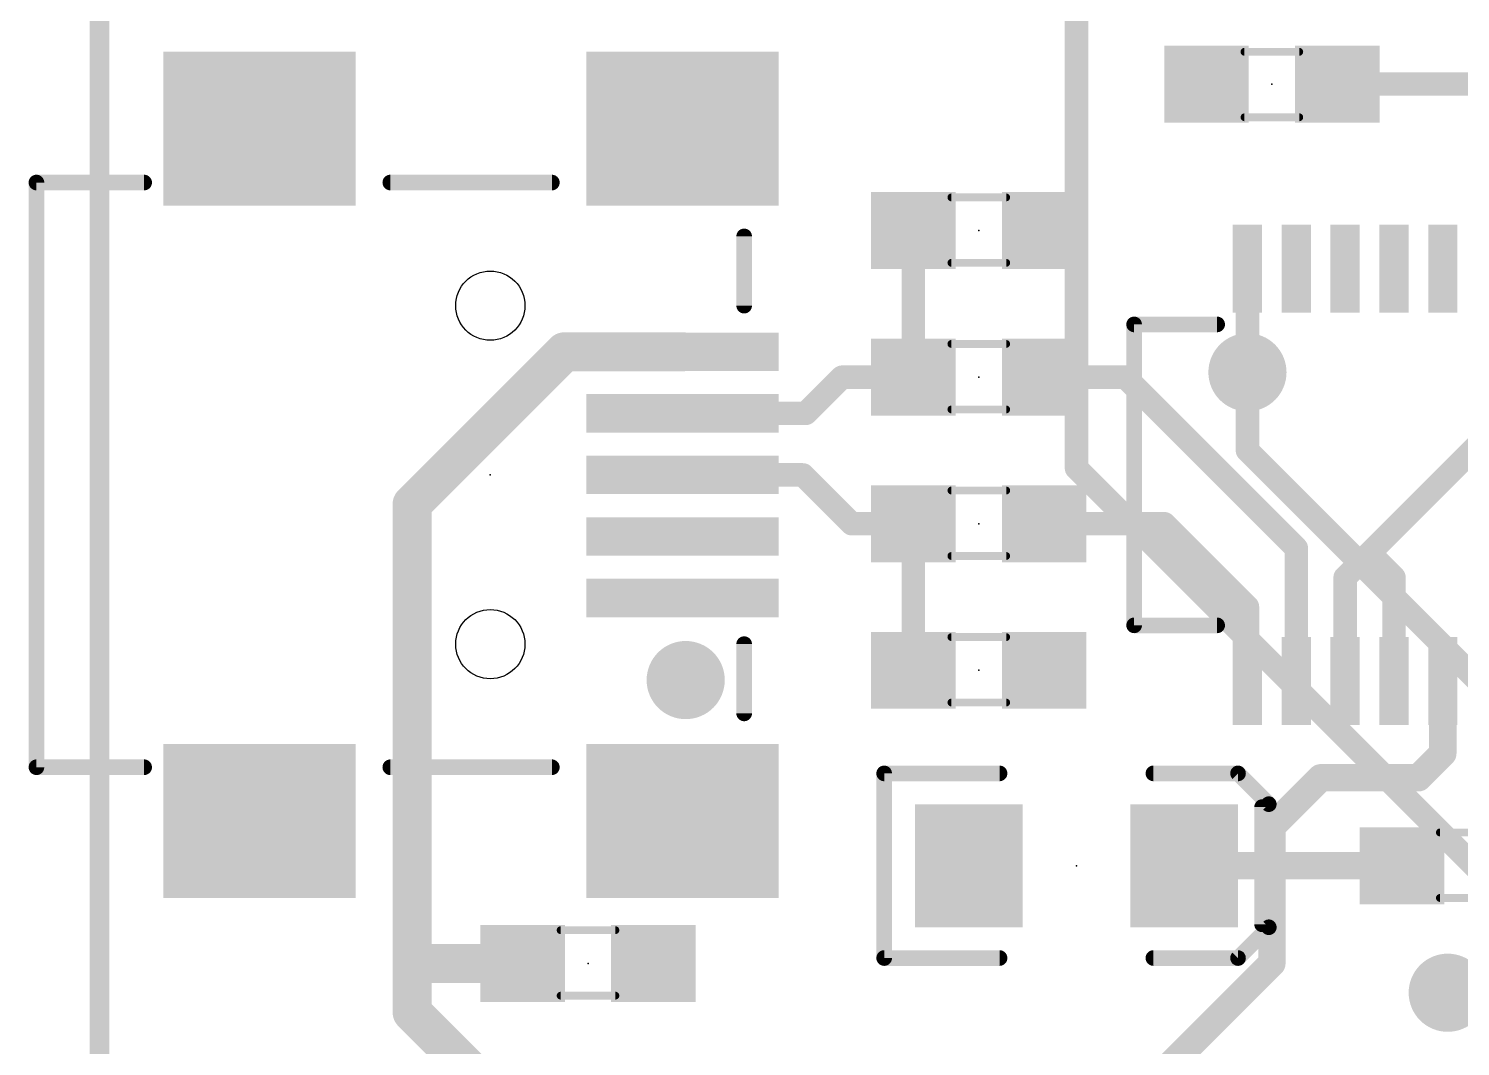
# Model space of a CAD drawing. Extents: x -0.75 to 3.47, y -1.8 to 2.11.
# Drawn here: x -0.036 to 0.696, y 1.238 to 1.758 of the extents above; entities that cross this region are included whole.
import ezdxf

# ---------------------------------------------------------------- set-up
doc = ezdxf.new("R2010")
doc.units = 0
doc.header["$MEASUREMENT"] = 0
doc.layers.get('0').update_dxf_attribs({"linetype": 'CONTINUOUS'})
for name, color, linetype in [('1', 22, 'CONTINUOUS'), ('16', 175, 'CONTINUOUS'), ('18', 82, 'CONTINUOUS'), ('20', 7, 'CONTINUOUS'), ('21', 32, 'CONTINUOUS'), ('23', 7, 'CONTINUOUS'), ('51', 53, 'CONTINUOUS')]:
    doc.layers.add(name, color=color, linetype=linetype)

# ---------------------------------------------------------------- blocks, each defined once
blk = doc.blocks.new('RECT')
blk.add_solid([(-0.5, -0.5), (0.5, -0.5), (-0.5, 0.5), (0.5, 0.5)])
blk = doc.blocks.new('ROUNDV')
at = {"const_width": 0.5}
blk.add_lwpolyline([(0, -0.25, 1), (0, 0.25, 1), (0, -0.25)], format="xyb", dxfattribs=at)

msp = doc.modelspace()

# ---------------------------------------------------------------- linework, layer by layer
at = {"layer": '1'}
for points, const_width in [([(0, 0), (0, 2.1)], 0.01), ([(0.633465, 1.73), (0.765, 1.73)], 0.012), ([(0.416535, 1.58), (0.416535, 1.655)], 0.012), ([(0.5875, 1.6355), (0.5875, 1.5825)], 0.012), ([(0.7625, 1.6025), (0.65, 1.49)], 0.012), ([(0.237992, 1.592992), (0.16, 1.515)], 0.02), ([(0.237992, 1.592992), (0.298425, 1.592992)], 0.02), ([(0.361496, 1.561496), (0.38, 1.58)], 0.012), ([(0.416535, 1.58), (0.38, 1.58)], 0.012), ([(0.483465, 1.58), (0.525, 1.58)], 0.012), ([(0.525, 1.58), (0.6125, 1.4925)], 0.012), ([(0.298425, 1.561496), (0.361496, 1.561496)], 0.012), ([(0.298425, 1.53), (0.36, 1.53)], 0.012), ([(0.36, 1.53), (0.385, 1.505)], 0.012), ([(0.16, 1.515), (0.16, 1.28)], 0.02), ([(0.416535, 1.505), (0.416535, 1.513465)], 0.012), ([(0.416535, 1.505), (0.385, 1.505)], 0.012), ([(0.416535, 1.43), (0.416535, 1.505)], 0.012), ([(0.483465, 1.505), (0.545, 1.505)], 0.012), ([(0.545, 1.505), (0.5875, 1.4625)], 0.012), ([(0.6125, 1.4245), (0.6125, 1.4925)], 0.012), ([(0.65, 1.49), (0.6375, 1.4775)], 0.012), ([(0.6625, 1.4775), (0.65, 1.49)], 0.012), ([(0.6375, 1.4245), (0.6375, 1.4775)], 0.012), ([(0.6625, 1.4245), (0.6625, 1.4775)], 0.012), ([(0.5875, 1.4245), (0.5875, 1.4625)], 0.012), ([(0.6875, 1.4245), (0.6875, 1.3875)], 0.014), ([(0.6875, 1.3875), (0.675, 1.375)], 0.014), ([(0.625, 1.375), (0.6, 1.35)], 0.014), ([(0.675, 1.375), (0.625, 1.375)], 0.014), ([(0.6, 1.35), (0.6, 1.33)], 0.014), ([(0.555118, 1.33), (0.6, 1.33)], 0.014), ([(0.666535, 1.33), (0.6, 1.33)], 0.014), ([(0.6, 1.28), (0.6, 1.33)], 0.014), ([(0.216535, 1.28), (0.16, 1.28)], 0.02), ([(0.16, 1.255), (0.16, 1.28)], 0.02), ([(0.440118, 1.120118), (0.6, 1.28)], 0.014), ([(0.194882, 1.220118), (0.16, 1.255)], 0.02)]:
    msp.add_lwpolyline(points, dxfattribs=dict(at, const_width=const_width))
for points, const_width in [([(0.633465, 1.733, 1), (0.633465, 1.727)], 0.006), ([(0.419535, 1.655, 1), (0.413535, 1.655)], 0.006), ([(0.5905, 1.6355, 1), (0.5845, 1.6355)], 0.006), ([(0.237992, 1.597992, 1), (0.237992, 1.587992)], 0.01), ([(0.241528, 1.589457, 1), (0.234457, 1.596528)], 0.01), ([(0.298425, 1.587992, 1), (0.298425, 1.597992)], 0.01), ([(0.38, 1.583, 1), (0.38, 1.577)], 0.006), ([(0.382121, 1.577879, 1), (0.377879, 1.582121)], 0.006), ([(0.413535, 1.58, 1), (0.419535, 1.58)], 0.006), ([(0.416535, 1.577, 1), (0.416535, 1.583)], 0.006), ([(0.483465, 1.583, 1), (0.483465, 1.577)], 0.006), ([(0.527121, 1.582121, 1), (0.522879, 1.577879)], 0.006), ([(0.525, 1.577, 1), (0.525, 1.583)], 0.006), ([(0.5845, 1.5825, 1), (0.5905, 1.5825)], 0.006), ([(0.298425, 1.564496, 1), (0.298425, 1.558496)], 0.006), ([(0.359375, 1.563617, 1), (0.363617, 1.559375)], 0.006), ([(0.361496, 1.558496, 1), (0.361496, 1.564496)], 0.006), ([(0.298425, 1.533, 1), (0.298425, 1.527)], 0.006), ([(0.362121, 1.532121, 1), (0.357879, 1.527879)], 0.006), ([(0.36, 1.527, 1), (0.36, 1.533)], 0.006), ([(0.165, 1.515, 1), (0.155, 1.515)], 0.01), ([(0.156464, 1.518536, 1), (0.163536, 1.511464)], 0.01), ([(0.419535, 1.513465, 1), (0.413535, 1.513465)], 0.006), ([(0.385, 1.508, 1), (0.385, 1.502)], 0.006), ([(0.382879, 1.502879, 1), (0.387121, 1.507121)], 0.006), ([(0.419535, 1.505, 1), (0.413535, 1.505)], 0.006), ([(0.416535, 1.502, 1), (0.416535, 1.508)], 0.006), ([(0.483465, 1.508, 1), (0.483465, 1.502)], 0.006), ([(0.547121, 1.507121, 1), (0.542879, 1.502879)], 0.006), ([(0.545, 1.502, 1), (0.545, 1.508)], 0.006), ([(0.413535, 1.505, 1), (0.419535, 1.505)], 0.006), ([(0.6155, 1.4925, 1), (0.6095, 1.4925)], 0.006), ([(0.610379, 1.490379, 1), (0.614621, 1.494621)], 0.006), ([(0.652121, 1.492121, 1), (0.647879, 1.487879)], 0.006), ([(0.647879, 1.492121, 1), (0.652121, 1.487879)], 0.006), ([(0.652121, 1.487879, 1), (0.647879, 1.492121)], 0.006), ([(0.6405, 1.4775, 1), (0.6345, 1.4775)], 0.006), ([(0.635379, 1.479621, 1), (0.639621, 1.475379)], 0.006), ([(0.6655, 1.4775, 1), (0.6595, 1.4775)], 0.006), ([(0.660379, 1.475379, 1), (0.664621, 1.479621)], 0.006), ([(0.5905, 1.4625, 1), (0.5845, 1.4625)], 0.006), ([(0.585379, 1.460379, 1), (0.589621, 1.464621)], 0.006), ([(0.413535, 1.43, 1), (0.419535, 1.43)], 0.006), ([(0.691, 1.4245, 1), (0.684, 1.4245)], 0.007), ([(0.5845, 1.4245, 1), (0.5905, 1.4245)], 0.006), ([(0.6095, 1.4245, 1), (0.6155, 1.4245)], 0.006), ([(0.6345, 1.4245, 1), (0.6405, 1.4245)], 0.006), ([(0.6595, 1.4245, 1), (0.6655, 1.4245)], 0.006), ([(0.689975, 1.385025, 1), (0.685025, 1.389975)], 0.007), ([(0.684, 1.3875, 1), (0.691, 1.3875)], 0.007), ([(0.625, 1.3785, 1), (0.625, 1.3715)], 0.007), ([(0.627475, 1.372525, 1), (0.622525, 1.377475)], 0.007), ([(0.672525, 1.377475, 1), (0.677475, 1.372525)], 0.007), ([(0.675, 1.3715, 1), (0.675, 1.3785)], 0.007), ([(0.6035, 1.35, 1), (0.5965, 1.35)], 0.007), ([(0.597525, 1.352475, 1), (0.602475, 1.347525)], 0.007), ([(0.555118, 1.3335, 1), (0.555118, 1.3265)], 0.007), ([(0.6, 1.3335, 1), (0.6, 1.3265)], 0.007), ([(0.6035, 1.33, 1), (0.5965, 1.33)], 0.007), ([(0.6, 1.3265, 1), (0.6, 1.3335)], 0.007), ([(0.666535, 1.3265, 1), (0.666535, 1.3335)], 0.007), ([(0.5965, 1.33, 1), (0.6035, 1.33)], 0.007), ([(0.16, 1.285, 1), (0.16, 1.275)], 0.01), ([(0.165, 1.28, 1), (0.155, 1.28)], 0.01), ([(0.216535, 1.275, 1), (0.216535, 1.285)], 0.01), ([(0.155, 1.28, 1), (0.165, 1.28)], 0.01), ([(0.5965, 1.28, 1), (0.6035, 1.28)], 0.007), ([(0.602475, 1.277525, 1), (0.597525, 1.282475)], 0.007), ([(0.163536, 1.258536, 1), (0.156464, 1.251464)], 0.01), ([(0.155, 1.255, 1), (0.165, 1.255)], 0.01)]:
    msp.add_lwpolyline(points, format="xyb", dxfattribs=dict(at, const_width=const_width))
at = {"layer": '16'}
for points, const_width in [([(0, 0), (0, 2.1)], 0.01), ([(0.5, 1.88), (0.5, 1.533465)], 0.012), ([(0.5875, 1.5825), (0.5875, 1.5425)], 0.012), ([(0.5875, 1.5425), (0.75, 1.38)], 0.012), ([(0.5, 1.533465), (1.133465, 0.9)], 0.012)]:
    msp.add_lwpolyline(points, dxfattribs=dict(at, const_width=const_width))
at = {"layer": '16', "const_width": 0.006}
for points in [[(0.5905, 1.5825, 1), (0.5845, 1.5825)], [(0.589621, 1.544621, 1), (0.585379, 1.540379)], [(0.502121, 1.535586, 1), (0.497879, 1.531343)], [(0.5845, 1.5425, 1), (0.5905, 1.5425)], [(0.497, 1.533465, 1), (0.503, 1.533465)]]:
    msp.add_lwpolyline(points, format="xyb", dxfattribs=at)
at = {"layer": '20', "const_width": 0.008}
msp.add_lwpolyline([(0, 0), (0, 2.1)], dxfattribs=at)
at = {"layer": '20'}
for centre in [(0.2, 1.616614), (0.2, 1.443386)]:
    msp.add_circle(centre, 0.017717, dxfattribs=at)
at = {"layer": '21', "const_width": 0.008}
for points in [[(0.148819, 1.679606), (0.231496, 1.679606)], [(0.329921, 1.652047), (0.329921, 1.616614)], [(0.5295, 1.607), (0.5295, 1.453)], [(0.572, 1.607), (0.5295, 1.607)], [(0.572, 1.453), (0.5295, 1.453)], [(0.329921, 1.443386), (0.329921, 1.407953)], [(0.231496, 1.380394), (0.148819, 1.380394)], [(0.595, 1.36), (0.595, 1.3)]]:
    msp.add_lwpolyline(points, dxfattribs=at)
at = {"layer": '21', "const_width": 0.004}
for points in [[(0.148819, 1.681606, 1), (0.148819, 1.677606)], [(0.231496, 1.677606, 1), (0.231496, 1.681606)], [(0.331921, 1.652047, 1), (0.327921, 1.652047)], [(0.327921, 1.616614, 1), (0.331921, 1.616614)], [(0.5315, 1.607, 1), (0.5275, 1.607)], [(0.5295, 1.609, 1), (0.5295, 1.605)], [(0.572, 1.605, 1), (0.572, 1.609)], [(0.5295, 1.455, 1), (0.5295, 1.451)], [(0.5275, 1.453, 1), (0.5315, 1.453)], [(0.572, 1.451, 1), (0.572, 1.455)], [(0.331921, 1.443386, 1), (0.327921, 1.443386)], [(0.327921, 1.407953, 1), (0.331921, 1.407953)], [(0.148819, 1.382394, 1), (0.148819, 1.378394)], [(0.231496, 1.378394, 1), (0.231496, 1.382394)], [(0.597, 1.36, 1), (0.593, 1.36)], [(0.593, 1.3, 1), (0.597, 1.3)]]:
    msp.add_lwpolyline(points, format="xyb", dxfattribs=at)
at = {"layer": '23'}
for p in [(0.6, 1.73), (0.45, 1.655), (0.45, 1.58), (0.2, 1.53), (0.45, 1.505), (0.45, 1.43), (0.5, 1.33), (0.25, 1.28)]:
    msp.add_point(p, dxfattribs=at)
at = {"layer": '51'}
for points, const_width in [([(0.614016, 1.746496), (0.585984, 1.746496)], 0.004), ([(0.614016, 1.712992), (0.585984, 1.712992)], 0.004), ([(-0.032283, 1.679606), (-0.032283, 1.380394)], 0.008), ([(-0.032283, 1.679606), (0.022835, 1.679606)], 0.008), ([(0.435984, 1.672008), (0.464016, 1.672008)], 0.004), ([(0.435984, 1.638504), (0.464016, 1.638504)], 0.004), ([(0.435984, 1.597008), (0.464016, 1.597008)], 0.004), ([(0.435984, 1.563504), (0.464016, 1.563504)], 0.004), ([(0.435984, 1.522008), (0.464016, 1.522008)], 0.004), ([(0.435984, 1.488504), (0.464016, 1.488504)], 0.004), ([(0.435984, 1.447008), (0.464016, 1.447008)], 0.004), ([(0.435984, 1.413504), (0.464016, 1.413504)], 0.004), ([(-0.032283, 1.380394), (0.022835, 1.380394)], 0.008), ([(0.401575, 1.282756), (0.401575, 1.377244)], 0.008), ([(0.401575, 1.377244), (0.46063, 1.377244)], 0.008), ([(0.582677, 1.377244), (0.53937, 1.377244)], 0.008), ([(0.598425, 1.361496), (0.582677, 1.377244)], 0.008), ([(0.598425, 1.298504), (0.598425, 1.361496)], 0.008), ([(0.685984, 1.347008), (0.714016, 1.347008)], 0.004), ([(0.685984, 1.313504), (0.714016, 1.313504)], 0.004), ([(0.235984, 1.297008), (0.264016, 1.297008)], 0.004), ([(0.582677, 1.282756), (0.598425, 1.298504)], 0.008), ([(0.46063, 1.282756), (0.401575, 1.282756)], 0.008), ([(0.53937, 1.282756), (0.582677, 1.282756)], 0.008), ([(0.235984, 1.263504), (0.264016, 1.263504)], 0.004)]:
    msp.add_lwpolyline(points, dxfattribs=dict(at, const_width=const_width))
for points, const_width in [([(0.585984, 1.747496, 1), (0.585984, 1.745496)], 0.002), ([(0.614016, 1.745496, 1), (0.614016, 1.747496)], 0.002), ([(0.585984, 1.713992, 1), (0.585984, 1.711992)], 0.002), ([(0.614016, 1.711992, 1), (0.614016, 1.713992)], 0.002), ([(-0.030283, 1.679606, 1), (-0.034283, 1.679606)], 0.004), ([(-0.032283, 1.681606, 1), (-0.032283, 1.677606)], 0.004), ([(0.022835, 1.677606, 1), (0.022835, 1.681606)], 0.004), ([(0.435984, 1.673008, 1), (0.435984, 1.671008)], 0.002), ([(0.464016, 1.671008, 1), (0.464016, 1.673008)], 0.002), ([(0.435984, 1.639504, 1), (0.435984, 1.637504)], 0.002), ([(0.464016, 1.637504, 1), (0.464016, 1.639504)], 0.002), ([(0.435984, 1.598008, 1), (0.435984, 1.596008)], 0.002), ([(0.464016, 1.596008, 1), (0.464016, 1.598008)], 0.002), ([(0.435984, 1.564504, 1), (0.435984, 1.562504)], 0.002), ([(0.464016, 1.562504, 1), (0.464016, 1.564504)], 0.002), ([(0.435984, 1.523008, 1), (0.435984, 1.521008)], 0.002), ([(0.464016, 1.521008, 1), (0.464016, 1.523008)], 0.002), ([(0.435984, 1.489504, 1), (0.435984, 1.487504)], 0.002), ([(0.464016, 1.487504, 1), (0.464016, 1.489504)], 0.002), ([(0.435984, 1.448008, 1), (0.435984, 1.446008)], 0.002), ([(0.464016, 1.446008, 1), (0.464016, 1.448008)], 0.002), ([(0.435984, 1.414504, 1), (0.435984, 1.412504)], 0.002), ([(0.464016, 1.412504, 1), (0.464016, 1.414504)], 0.002), ([(-0.032283, 1.382394, 1), (-0.032283, 1.378394)], 0.004), ([(-0.034283, 1.380394, 1), (-0.030283, 1.380394)], 0.004), ([(0.022835, 1.378394, 1), (0.022835, 1.382394)], 0.004), ([(0.403575, 1.377244, 1), (0.399575, 1.377244)], 0.004), ([(0.401575, 1.379244, 1), (0.401575, 1.375244)], 0.004), ([(0.46063, 1.375244, 1), (0.46063, 1.379244)], 0.004), ([(0.53937, 1.379244, 1), (0.53937, 1.375244)], 0.004), ([(0.584091, 1.378658, 1), (0.581263, 1.37583)], 0.004), ([(0.582677, 1.375244, 1), (0.582677, 1.379244)], 0.004), ([(0.600425, 1.361496, 1), (0.596425, 1.361496)], 0.004), ([(0.597011, 1.360082, 1), (0.599839, 1.36291)], 0.004), ([(0.685984, 1.348008, 1), (0.685984, 1.346008)], 0.002), ([(0.685984, 1.314504, 1), (0.685984, 1.312504)], 0.002), ([(0.235984, 1.298008, 1), (0.235984, 1.296008)], 0.002), ([(0.264016, 1.296008, 1), (0.264016, 1.298008)], 0.002), ([(0.596425, 1.298504, 1), (0.600425, 1.298504)], 0.004), ([(0.599839, 1.29709, 1), (0.597011, 1.299918)], 0.004), ([(0.401575, 1.284756, 1), (0.401575, 1.280756)], 0.004), ([(0.399575, 1.282756, 1), (0.403575, 1.282756)], 0.004), ([(0.46063, 1.280756, 1), (0.46063, 1.284756)], 0.004), ([(0.53937, 1.284756, 1), (0.53937, 1.280756)], 0.004), ([(0.581263, 1.28417, 1), (0.584091, 1.281342)], 0.004), ([(0.582677, 1.280756, 1), (0.582677, 1.284756)], 0.004), ([(0.235984, 1.264504, 1), (0.235984, 1.262504)], 0.002), ([(0.264016, 1.262504, 1), (0.264016, 1.264504)], 0.002)]:
    msp.add_lwpolyline(points, format="xyb", dxfattribs=dict(at, const_width=const_width))

# ---------------------------------------------------------------- block references
at = {"layer": '1'}
for p, xscale, yscale in [((0.08189, 1.707165), 0.098425, 0.07874), ((0.298425, 1.707165), 0.098425, 0.07874), ((0.416535, 1.655), 0.043307, 0.03937), ((0.483465, 1.655), 0.043307, 0.03937), ((0.5875, 1.6355), 0.015, 0.045), ((0.6125, 1.6355), 0.015, 0.045), ((0.6375, 1.6355), 0.015, 0.045), ((0.6625, 1.6355), 0.015, 0.045), ((0.6875, 1.6355), 0.015, 0.045), ((0.298425, 1.592992), 0.098425, 0.019685), ((0.416535, 1.58), 0.043307, 0.03937), ((0.483465, 1.58), 0.043307, 0.03937), ((0.298425, 1.561496), 0.098425, 0.019685), ((0.298425, 1.53), 0.098425, 0.019685), ((0.416535, 1.505), 0.043307, 0.03937), ((0.483465, 1.505), 0.043307, 0.03937), ((0.298425, 1.498504), 0.098425, 0.019685), ((0.298425, 1.467008), 0.098425, 0.019685), ((0.416535, 1.43), 0.043307, 0.03937), ((0.483465, 1.43), 0.043307, 0.03937), ((0.08189, 1.352835), 0.098425, 0.07874), ((0.298425, 1.352835), 0.098425, 0.07874), ((0.666535, 1.33), 0.043307, 0.03937), ((0.216535, 1.28), 0.043307, 0.03937), ((0.283465, 1.28), 0.043307, 0.03937)]:
    msp.add_blockref('RECT', p, dxfattribs=dict(at, xscale=xscale, yscale=yscale))
for p, xscale, yscale, rotation in [((0.566535, 1.73), 0.043307, 0.03937, 180), ((0.633465, 1.73), 0.043307, 0.03937, 180), ((0.5875, 1.4245), 0.015, 0.045, 180), ((0.6125, 1.4245), 0.015, 0.045, 180), ((0.6375, 1.4245), 0.015, 0.045, 180), ((0.6625, 1.4245), 0.015, 0.045, 180), ((0.6875, 1.4245), 0.015, 0.045, 180), ((0.444882, 1.33), 0.06299199999999999, 0.05511799999999999, 90), ((0.555118, 1.33), 0.06299199999999999, 0.05511799999999999, 90)]:
    msp.add_blockref('RECT', p, dxfattribs=dict(at, xscale=xscale, yscale=yscale, rotation=rotation))
at = {"layer": '18', "xscale": 0.04, "yscale": 0.04}
for p in [(0.081, 1.709), (0.081, 1.709), (0.299, 1.709), (0.299, 1.709), (0.5875, 1.5825), (0.5875, 1.5825), (0.3, 1.425), (0.3, 1.425), (0.081, 1.352), (0.081, 1.352), (0.299, 1.352), (0.299, 1.352), (0.69, 1.265), (0.69, 1.265)]:
    msp.add_blockref('ROUNDV', p, dxfattribs=at)
at = {"layer": '51', "rotation": 180}
for p, xscale, yscale in [((0.577156, 1.729799), 0.019689, 0.037402), ((0.623156, 1.729799), 0.019689, 0.037402), ((0.5875, 1.635), 0.01, 0.025), ((0.6125, 1.635), 0.01, 0.025), ((0.6375, 1.635), 0.01, 0.025), ((0.6625, 1.635), 0.01, 0.025), ((0.6875, 1.635), 0.01, 0.025)]:
    msp.add_blockref('RECT', p, dxfattribs=dict(at, xscale=xscale, yscale=yscale))
at = {"layer": '51'}
for p, xscale, yscale in [((0.426844, 1.655201), 0.019689, 0.037402), ((0.472844, 1.655201), 0.019689, 0.037402), ((0.426844, 1.580201), 0.019689, 0.037402), ((0.472844, 1.580201), 0.019689, 0.037402), ((0.426844, 1.505201), 0.019689, 0.037402), ((0.472844, 1.505201), 0.019689, 0.037402), ((0.426844, 1.430201), 0.019689, 0.037402), ((0.472844, 1.430201), 0.019689, 0.037402), ((0.5875, 1.425), 0.01, 0.025), ((0.6125, 1.425), 0.01, 0.025), ((0.6375, 1.425), 0.01, 0.025), ((0.6625, 1.425), 0.01, 0.025), ((0.6875, 1.425), 0.01, 0.025), ((0.676844, 1.330201), 0.019689, 0.037402), ((0.226844, 1.280201), 0.019689, 0.037402), ((0.272844, 1.280201), 0.019689, 0.037402)]:
    msp.add_blockref('RECT', p, dxfattribs=dict(at, xscale=xscale, yscale=yscale))

doc.saveas('drawing.dxf')
